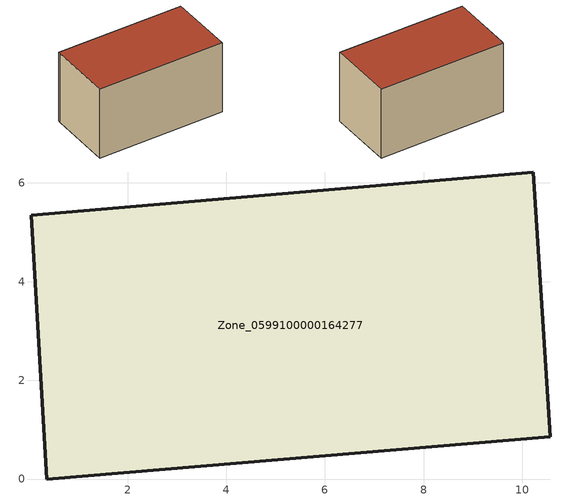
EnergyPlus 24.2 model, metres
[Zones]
Zone_0599100000164277
 floor ground (C_G): 0.06,5.17 0.04,5.34 10.22,6.22 10.57,0.86 0.36,0 z0
 wall outside (C_F): 10.57,0.86 10.22,6.22 0.04,5.34 0.06,5.17 0.36,0 10.57,0.86 z0:5.79
 roof outside (C_R): 0.04,5.34 0.06,5.17 0.36,0 10.57,0.86 10.22,6.22 z5.79
[BUILDING]
Pand.0599100000164277: North Axis=0; Terrain=City; Loads Convergence Tolerance Value=0.04; Temperature Convergence Tolerance Value=0.4; Solar Distribution=FullExterior; Maximum Number of Warmup Days=25; Minimum Number of Warmup Days=1
[Site:Location]
Rotterdam.The.Hague.AP_ZH_NLD Design_Conditions: Latitude=51.96; Longitude=4.45; Time Zone=1; Elevation=-4.5
[SITE:GROUNDTEMPERATURE:BUILDINGSURFACE]
18, 18, 18, 18, 18, 18, 18, 18, 18, 18, 18, 18
[MATERIAL] Thermal Absorptance=0.9; Solar Absorptance=0.7; Visible Absorptance=0.7
Name | Roughness | Thickness | Conductivity | Density | Specific Heat
G.TI.1946-1964 | MediumSmooth | 0.15 | 1 | 540 | 1210
F.TI.1946-1964 | Rough | 0.3 | 0.857143 | 1920 | 840
R.TI.1946-1964 | MediumRough | 0.2 | 0.277778 | 1500 | 1000
[CONSTRUCTION]
C_G: G.TI.1946-1964
C_F: F.TI.1946-1964
C_R: R.TI.1946-1964
[ZONE]
Zone_0599100000164277: Type=1; Multiplier=1; Ceiling Height=Autocalculate; Volume=Autocalculate; Floor Area=autocalculate; Part of Total Floor Area=Yes
[ZONEINFILTRATION:DESIGNFLOWRATE]
Infil_Zone_0599100000164277: Zone or ZoneList or Space or SpaceList=Zone_0599100000164277; Schedule=AlwaysOn; Design Flow Rate Calculation Method=Flow/Area; Flow Rate per Floor Area=0.003; Constant Term Coefficient=1; Temperature Term Coefficient=0; Velocity Term Coefficient=0; Velocity Squared Term Coefficient=0
[HVACTEMPLATE:ZONE:IDEALLOADSAIRSYSTEM]
Zone_0599100000164277: Maximum Heating Supply Air Temperature=50; Minimum Cooling Supply Air Temperature=13; Maximum Heating Supply Air Humidity Ratio=0.0156; Minimum Cooling Supply Air Humidity Ratio=0.0077; Heating Limit=NoLimit; Cooling Limit=NoLimit; Dehumidification Control Type=ConstantSensibleHeatRatio; Cooling Sensible Heat Ratio=0.7; Dehumidification Setpoint=60; Humidification Control Type=None; Humidification Setpoint=30; Outdoor Air Method=None; Outdoor Air Flow Rate per Person=0.00944; Outdoor Air Flow Rate per Zone Floor Area=0; Outdoor Air Flow Rate per Zone=0; Demand Controlled Ventilation Type=None; Outdoor Air Economizer Type=NoEconomizer; Heat Recovery Type=None; Sensible Heat Recovery Effectiveness=0.7; Latent Heat Recovery Effectiveness=0.65
[ZONECONTROL:THERMOSTAT]
ThermostatControl_Zone_0599100000164277: Zone or ZoneList=Zone_0599100000164277; Control Type Schedule=DualSetpointControlType; Control 1=Thermostat_Zone_0599100000164277; Temperature Difference Between Cutout And Setpoint=0
[THERMOSTATSETPOINT:DUALSETPOINT]
Thermostat_Zone_0599100000164277: Heating Setpoint Temperature Schedule=HeatingSetpoint_Zone_0599100000164277; Cooling Setpoint Temperature Schedule=CoolingSetpoint_Zone_0599100000164277
[SCHEDULE:COMPACT]
HeatingSetpoint_Zone_0599100000164277: Through: 12/31, For: AllDays, Until: 24:00, 21
CoolingSetpoint_Zone_0599100000164277: Through: 12/31, For: AllDays, Until: 24:00, 24
DualSetpointControlType: Through: 12/31, For: AllDays, Until: 24:00, 4
AlwaysOn: Through: 12/31, For: AllDays, Until: 24:00, 1
